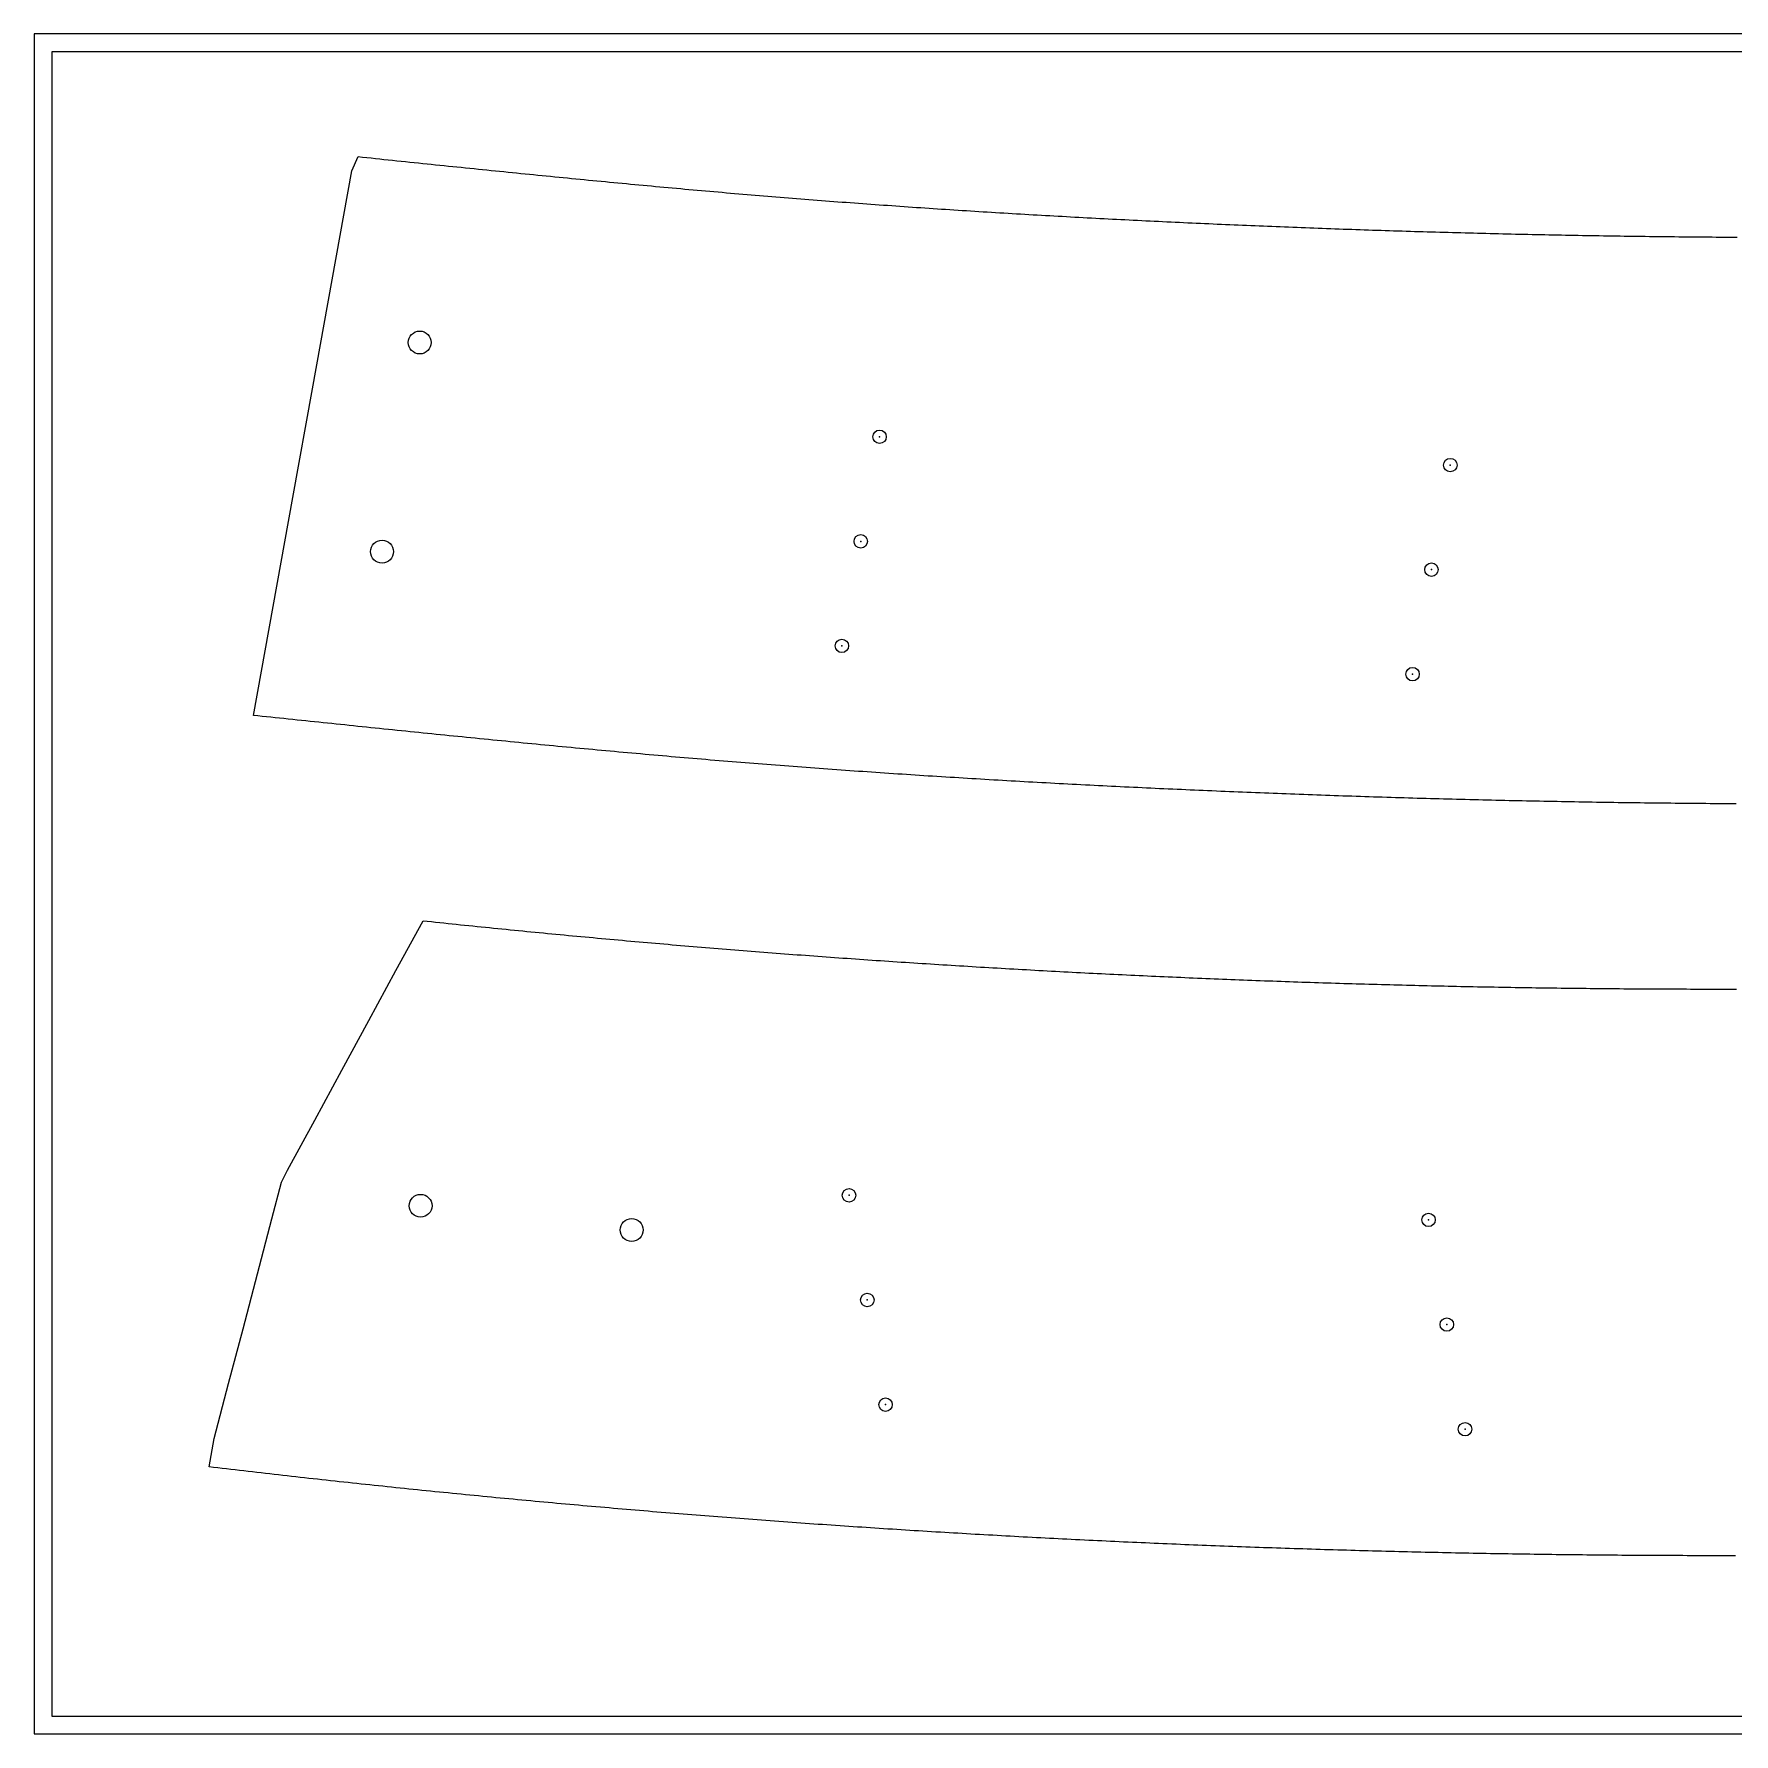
# Model space of a CAD drawing. Extents: x 15 to 497, y 19 to 601.
# Drawn here: x 351.97 to 399.97, y 18.99 to 66.99 of the extents above; entities that cross this region are included whole.
import ezdxf

# ---------------------------------------------------------------- set-up
doc = ezdxf.new("R2010")
doc.units = 0
doc.header["$PDMODE"] = 32
doc.header["$PDSIZE"] = 0.38
doc.layers.get('0').update_dxf_attribs({"linetype": 'CONTINUOUS'})
for name, color, linetype in [('CUT_SHEET', 1, 'CONTINUOUS'), ('DRILLING', 3, 'CONTINUOUS'), ('ENGRAVE', 4, 'CONTINUOUS')]:
    doc.layers.add(name, color=color, linetype=linetype)

# ---------------------------------------------------------------- blocks, each defined once
blk = doc.blocks.new('*U815')
at = {"layer": 'ENGRAVE'}
blk.add_point((0, 0), dxfattribs=at)
blk = doc.blocks.new('*U816')
at = {"layer": 'ENGRAVE', "color": 0, "linetype": 'BYBLOCK'}
for p in [(0, 0), (3, 0), (6, 0)]:
    blk.add_blockref('*U815', p, dxfattribs=at)
blk = doc.blocks.new('*U817')
at = {"layer": 'ENGRAVE'}
blk.add_point((0, 0), dxfattribs=at)
blk = doc.blocks.new('*U818')
at = {"layer": 'ENGRAVE', "color": 0, "linetype": 'BYBLOCK'}
for p in [(0, 0), (3, 0), (6, 0)]:
    blk.add_blockref('*U817', p, dxfattribs=at)
blk = doc.blocks.new('*U857')
at = {"layer": 'ENGRAVE'}
blk.add_point((0, 0), dxfattribs=at)
blk = doc.blocks.new('*U858')
at = {"layer": 'ENGRAVE', "color": 0, "linetype": 'BYBLOCK'}
for p in [(0, 0), (3, 0), (6, 0)]:
    blk.add_blockref('*U857', p, dxfattribs=at)
blk = doc.blocks.new('*U859')
at = {"layer": 'ENGRAVE'}
blk.add_point((0, 0), dxfattribs=at)
blk = doc.blocks.new('*U860')
at = {"layer": 'ENGRAVE', "color": 0, "linetype": 'BYBLOCK'}
for p in [(0, 0), (3, 0), (6, 0)]:
    blk.add_blockref('*U859', p, dxfattribs=at)

msp = doc.modelspace()

# ---------------------------------------------------------------- linework, layer by layer
for points in [[(358.171, 47.7469, 0), (358.726, 50.8223, 0), (359.28, 53.8976, 0), (359.834, 56.9729, 0), (360.388, 60.0482, 0), (360.943, 63.1235, 0), (361.123, 63.5255, 0), (361.245, 63.5128, 0), (361.367, 63.5, 0), (361.489, 63.4873, 0), (361.611, 63.4746, 0), (361.733, 63.4619, 0), (361.854, 63.4492, 0), (361.976, 63.4365, 0), (362.098, 63.4239, 0), (362.219, 63.4112, 0), (362.341, 63.3986, 0), (362.462, 63.386, 0), (362.584, 63.3734, 0), (362.705, 63.3608, 0), (362.826, 63.3483, 0), (362.948, 63.3357, 0), (363.069, 63.3232, 0), (363.19, 63.3107, 0), (363.311, 63.2982, 0), (363.432, 63.2857, 0), (363.553, 63.2733, 0), (363.674, 63.2608, 0), (363.795, 63.2484, 0), (363.915, 63.2361, 0), (364.036, 63.2237, 0), (364.157, 63.2113, 0), (364.277, 63.199, 0), (364.398, 63.1867, 0), (364.518, 63.1745, 0), (364.639, 63.1622, 0), (364.759, 63.15, 0), (364.879, 63.1378, 0), (364.999, 63.1256, 0), (365.12, 63.1135, 0), (365.24, 63.1013, 0), (365.36, 63.0892, 0), (365.48, 63.0772, 0), (365.6, 63.0651, 0), (365.72, 63.0531, 0), (365.839, 63.0411, 0), (365.959, 63.0292, 0), (366.079, 63.0172, 0), (366.198, 63.0053, 0), (366.318, 62.9935, 0), (366.437, 62.9816, 0), (366.557, 62.9698, 0), (366.676, 62.9581, 0), (366.796, 62.9463, 0), (366.915, 62.9346, 0), (367.034, 62.9229, 0), (367.153, 62.9113, 0), (367.272, 62.8997, 0), (367.391, 62.8881, 0), (367.51, 62.8766, 0), (367.629, 62.865, 0), (367.748, 62.8536, 0), (367.867, 62.8421, 0), (367.986, 62.8307, 0), (368.104, 62.8194, 0), (368.223, 62.808, 0), (368.342, 62.7968, 0), (368.46, 62.7855, 0), (368.579, 62.7743, 0), (368.697, 62.7631, 0), (368.815, 62.752, 0), (368.934, 62.7409, 0), (369.052, 62.7299, 0), (369.17, 62.7188, 0), (369.288, 62.7079, 0), (369.406, 62.6969, 0), (369.524, 62.686, 0), (369.642, 62.6752, 0), (369.76, 62.6644, 0), (369.878, 62.6536, 0), (369.995, 62.6429, 0), (370.113, 62.6322, 0), (370.231, 62.6216, 0), (370.348, 62.611, 0), (370.466, 62.6005, 0), (370.583, 62.59, 0), (370.701, 62.5795, 0), (370.818, 62.5691, 0), (370.935, 62.5588, 0), (371.053, 62.5485, 0), (371.17, 62.5382, 0), (371.287, 62.528, 0), (371.404, 62.5178, 0), (371.521, 62.5077, 0), (371.638, 62.4977, 0), (371.755, 62.4876, 0), (371.872, 62.4777, 0), (371.988, 62.4677, 0), (372.105, 62.4579, 0), (372.222, 62.4481, 0), (372.338, 62.4383, 0), (372.455, 62.4286, 0), (372.572, 62.4189, 0), (372.688, 62.4093, 0), (372.805, 62.3997, 0), (372.921, 62.3902, 0), (373.038, 62.3807, 0), (373.155, 62.3713, 0), (373.271, 62.3619, 0), (373.388, 62.3526, 0), (373.504, 62.3433, 0), (373.621, 62.3341, 0), (373.737, 62.3249, 0), (373.854, 62.3158, 0), (373.971, 62.3067, 0), (374.087, 62.2976, 0), (374.204, 62.2886, 0), (374.32, 62.2797, 0), (374.437, 62.2707, 0), (374.554, 62.2619, 0), (374.67, 62.2531, 0), (374.787, 62.2443, 0), (374.904, 62.2355, 0), (375.02, 62.2269, 0), (375.137, 62.2182, 0), (375.254, 62.2096, 0), (375.371, 62.2011, 0), (375.488, 62.1925, 0), (375.605, 62.1841, 0), (375.721, 62.1757, 0), (375.838, 62.1673, 0), (375.955, 62.1589, 0), (376.072, 62.1506, 0), (376.189, 62.1424, 0), (376.306, 62.1342, 0), (376.423, 62.126, 0), (376.541, 62.1179, 0), (376.658, 62.1098, 0), (376.775, 62.1018, 0), (376.892, 62.0938, 0), (377.009, 62.0858, 0), (377.126, 62.0779, 0), (377.244, 62.07, 0), (377.361, 62.0622, 0), (377.478, 62.0544, 0), (377.595, 62.0467, 0), (377.713, 62.039, 0), (377.83, 62.0313, 0), (377.947, 62.0237, 0), (378.065, 62.0161, 0), (378.182, 62.0086, 0), (378.299, 62.0011, 0), (378.417, 61.9936, 0), (378.534, 61.9862, 0), (378.652, 61.9789, 0), (378.769, 61.9715, 0), (378.887, 61.9642, 0), (379.004, 61.957, 0), (379.122, 61.9498, 0), (379.239, 61.9426, 0), (379.357, 61.9355, 0), (379.475, 61.9284, 0), (379.592, 61.9214, 0), (379.71, 61.9143, 0), (379.828, 61.9074, 0), (379.945, 61.9004, 0), (380.063, 61.8936, 0), (380.181, 61.8867, 0), (380.298, 61.8799, 0), (380.416, 61.8731, 0), (380.534, 61.8664, 0), (380.652, 61.8597, 0), (380.77, 61.8531, 0), (380.887, 61.8464, 0), (381.005, 61.8399, 0), (381.123, 61.8333, 0), (381.241, 61.8268, 0), (381.359, 61.8204, 0), (381.477, 61.8139, 0), (381.595, 61.8076, 0), (381.713, 61.8012, 0), (381.831, 61.7949, 0), (381.949, 61.7886, 0), (382.067, 61.7824, 0), (382.185, 61.7762, 0), (382.303, 61.77, 0), (382.421, 61.7639, 0), (382.539, 61.7578, 0), (382.658, 61.7518, 0), (382.776, 61.7458, 0), (382.894, 61.7398, 0), (383.012, 61.7338, 0), (383.13, 61.7279, 0), (383.249, 61.7221, 0), (383.367, 61.7163, 0), (383.485, 61.7105, 0), (383.604, 61.7047, 0), (383.722, 61.699, 0), (383.84, 61.6933, 0), (383.959, 61.6876, 0), (384.077, 61.682, 0), (384.195, 61.6764, 0), (384.314, 61.6709, 0), (384.432, 61.6654, 0), (384.551, 61.6599, 0), (384.669, 61.6545, 0), (384.788, 61.6491, 0), (384.906, 61.6437, 0), (385.025, 61.6384, 0), (385.143, 61.6331, 0), (385.262, 61.6278, 0), (385.38, 61.6226, 0), (385.499, 61.6174, 0), (385.618, 61.6122, 0), (385.736, 61.6071, 0), (385.855, 61.602, 0), (385.974, 61.5969, 0), (386.092, 61.5919, 0), (386.211, 61.5869, 0), (386.33, 61.5819, 0), (386.448, 61.577, 0), (386.567, 61.5721, 0), (386.686, 61.5673, 0), (386.804, 61.5624, 0), (386.923, 61.5577, 0), (387.042, 61.5529, 0), (387.16, 61.5482, 0), (387.279, 61.5435, 0), (387.397, 61.5389, 0), (387.516, 61.5342, 0), (387.635, 61.5297, 0), (387.753, 61.5251, 0), (387.872, 61.5206, 0), (387.991, 61.5161, 0), (388.109, 61.5117, 0), (388.228, 61.5073, 0), (388.346, 61.5029, 0), (388.465, 61.4986, 0), (388.584, 61.4943, 0), (388.702, 61.49, 0), (388.821, 61.4858, 0), (388.939, 61.4816, 0), (389.058, 61.4774, 0), (389.177, 61.4733, 0), (389.295, 61.4692, 0), (389.414, 61.4652, 0), (389.532, 61.4612, 0), (389.651, 61.4572, 0), (389.769, 61.4532, 0), (389.888, 61.4493, 0), (390.007, 61.4455, 0), (390.125, 61.4416, 0), (390.244, 61.4378, 0), (390.362, 61.4341, 0), (390.481, 61.4303, 0), (390.599, 61.4266, 0), (390.718, 61.423, 0), (390.836, 61.4193, 0), (390.955, 61.4158, 0), (391.073, 61.4122, 0), (391.192, 61.4087, 0), (391.311, 61.4052, 0), (391.429, 61.4018, 0), (391.548, 61.3984, 0), (391.666, 61.395, 0), (391.785, 61.3917, 0), (391.903, 61.3884, 0), (392.022, 61.3851, 0), (392.14, 61.3819, 0), (392.258, 61.3787, 0), (392.377, 61.3756, 0), (392.495, 61.3725, 0), (392.614, 61.3694, 0), (392.732, 61.3663, 0), (392.851, 61.3633, 0), (392.969, 61.3604, 0), (393.088, 61.3574, 0), (393.206, 61.3546, 0), (393.324, 61.3517, 0), (393.443, 61.3489, 0), (393.561, 61.3461, 0), (393.68, 61.3434, 0), (393.798, 61.3407, 0), (393.916, 61.338, 0), (394.035, 61.3354, 0), (394.153, 61.3328, 0), (394.272, 61.3302, 0), (394.39, 61.3277, 0), (394.508, 61.3252, 0), (394.627, 61.3228, 0), (394.745, 61.3204, 0), (394.863, 61.318, 0), (394.982, 61.3157, 0), (395.1, 61.3134, 0), (395.218, 61.3111, 0), (395.337, 61.3089, 0), (395.455, 61.3067, 0), (395.573, 61.3046, 0), (395.691, 61.3025, 0), (395.81, 61.3004, 0), (395.928, 61.2984, 0), (396.046, 61.2964, 0), (396.164, 61.2944, 0), (396.283, 61.2925, 0), (396.401, 61.2907, 0), (396.519, 61.2888, 0), (396.637, 61.287, 0), (396.756, 61.2853, 0), (396.874, 61.2835, 0), (396.992, 61.2819, 0), (397.11, 61.2802, 0), (397.228, 61.2786, 0), (397.347, 61.2771, 0), (397.465, 61.2755, 0), (397.583, 61.274, 0), (397.701, 61.2726, 0), (397.819, 61.2712, 0), (397.937, 61.2698, 0), (398.055, 61.2685, 0), (398.174, 61.2672, 0), (398.292, 61.2659, 0), (398.41, 61.2647, 0), (398.528, 61.2635, 0), (398.646, 61.2624, 0), (398.764, 61.2613, 0), (398.882, 61.2602, 0), (399, 61.2592, 0), (399.119, 61.2582, 0), (399.237, 61.2573, 0), (399.355, 61.2564, 0), (399.473, 61.2555, 0), (399.591, 61.2547, 0), (399.709, 61.2539, 0), (399.827, 61.2532, 0), (399.945, 61.2525, 0), (400.063, 61.2518, 0)], [(400.037, 45.2516, 0), (399.913, 45.2523, 0), (399.79, 45.253, 0), (399.667, 45.2537, 0), (399.543, 45.2545, 0), (399.42, 45.2554, 0), (399.296, 45.2563, 0), (399.173, 45.2572, 0), (399.05, 45.2582, 0), (398.926, 45.2592, 0), (398.803, 45.2602, 0), (398.679, 45.2613, 0), (398.556, 45.2625, 0), (398.433, 45.2636, 0), (398.309, 45.2648, 0), (398.186, 45.2661, 0), (398.062, 45.2674, 0), (397.939, 45.2687, 0), (397.816, 45.2701, 0), (397.692, 45.2715, 0), (397.569, 45.273, 0), (397.445, 45.2745, 0), (397.322, 45.276, 0), (397.199, 45.2776, 0), (397.075, 45.2792, 0), (396.952, 45.2809, 0), (396.828, 45.2826, 0), (396.705, 45.2843, 0), (396.582, 45.2861, 0), (396.458, 45.2879, 0), (396.335, 45.2898, 0), (396.211, 45.2917, 0), (396.088, 45.2936, 0), (395.965, 45.2956, 0), (395.841, 45.2976, 0), (395.718, 45.2996, 0), (395.594, 45.3017, 0), (395.471, 45.3039, 0), (395.348, 45.306, 0), (395.224, 45.3083, 0), (395.101, 45.3105, 0), (394.977, 45.3128, 0), (394.854, 45.3151, 0), (394.731, 45.3175, 0), (394.607, 45.3199, 0), (394.484, 45.3224, 0), (394.36, 45.3249, 0), (394.237, 45.3274, 0), (394.114, 45.33, 0), (393.99, 45.3326, 0), (393.867, 45.3352, 0), (393.744, 45.3379, 0), (393.62, 45.3406, 0), (393.497, 45.3434, 0), (393.373, 45.3462, 0), (393.25, 45.349, 0), (393.127, 45.3519, 0), (393.003, 45.3548, 0), (392.88, 45.3578, 0), (392.756, 45.3608, 0), (392.633, 45.3638, 0), (392.51, 45.3669, 0), (392.386, 45.37, 0), (392.263, 45.3731, 0), (392.14, 45.3763, 0), (392.016, 45.3795, 0), (391.893, 45.3828, 0), (391.769, 45.3861, 0), (391.646, 45.3894, 0), (391.523, 45.3928, 0), (391.399, 45.3962, 0), (391.276, 45.3996, 0), (391.153, 45.4031, 0), (391.029, 45.4067, 0), (390.906, 45.4102, 0), (390.783, 45.4138, 0), (390.659, 45.4175, 0), (390.536, 45.4211, 0), (390.412, 45.4248, 0), (390.289, 45.4286, 0), (390.166, 45.4324, 0), (390.042, 45.4362, 0), (389.919, 45.4401, 0), (389.796, 45.444, 0), (389.672, 45.4479, 0), (389.549, 45.4519, 0), (389.426, 45.4559, 0), (389.302, 45.4599, 0), (389.179, 45.464, 0), (389.056, 45.4682, 0), (388.932, 45.4723, 0), (388.809, 45.4765, 0), (388.686, 45.4807, 0), (388.562, 45.485, 0), (388.439, 45.4893, 0), (388.316, 45.4937, 0), (388.192, 45.498, 0), (388.069, 45.5025, 0), (387.945, 45.5069, 0), (387.822, 45.5114, 0), (387.699, 45.5159, 0), (387.575, 45.5205, 0), (387.452, 45.5251, 0), (387.329, 45.5297, 0), (387.205, 45.5344, 0), (387.082, 45.5391, 0), (386.959, 45.5438, 0), (386.835, 45.5486, 0), (386.712, 45.5534, 0), (386.589, 45.5583, 0), (386.466, 45.5632, 0), (386.342, 45.5681, 0), (386.219, 45.573, 0), (386.096, 45.578, 0), (385.972, 45.5831, 0), (385.849, 45.5881, 0), (385.726, 45.5932, 0), (385.602, 45.5984, 0), (385.479, 45.6035, 0), (385.356, 45.6087, 0), (385.232, 45.614, 0), (385.109, 45.6193, 0), (384.986, 45.6246, 0), (384.862, 45.6299, 0), (384.739, 45.6353, 0), (384.616, 45.6407, 0), (384.493, 45.6462, 0), (384.369, 45.6517, 0), (384.246, 45.6572, 0), (384.123, 45.6628, 0), (383.999, 45.6684, 0), (383.876, 45.674, 0), (383.753, 45.6797, 0), (383.629, 45.6854, 0), (383.506, 45.6912, 0), (383.383, 45.697, 0), (383.26, 45.7028, 0), (383.136, 45.7087, 0), (383.013, 45.7146, 0), (382.89, 45.7205, 0), (382.766, 45.7265, 0), (382.643, 45.7325, 0), (382.52, 45.7386, 0), (382.397, 45.7447, 0), (382.273, 45.7508, 0), (382.15, 45.757, 0), (382.027, 45.7632, 0), (381.904, 45.7694, 0), (381.78, 45.7757, 0), (381.657, 45.7821, 0), (381.534, 45.7884, 0), (381.411, 45.7948, 0), (381.287, 45.8013, 0), (381.164, 45.8078, 0), (381.041, 45.8143, 0), (380.918, 45.8209, 0), (380.794, 45.8275, 0), (380.671, 45.8341, 0), (380.548, 45.8408, 0), (380.425, 45.8476, 0), (380.301, 45.8543, 0), (380.178, 45.8611, 0), (380.055, 45.868, 0), (379.932, 45.8749, 0), (379.808, 45.8818, 0), (379.685, 45.8888, 0), (379.562, 45.8958, 0), (379.439, 45.9029, 0), (379.316, 45.91, 0), (379.192, 45.9171, 0), (379.069, 45.9243, 0), (378.946, 45.9316, 0), (378.823, 45.9388, 0), (378.7, 45.9462, 0), (378.576, 45.9535, 0), (378.453, 45.9609, 0), (378.33, 45.9684, 0), (378.207, 45.9759, 0), (378.084, 45.9834, 0), (377.96, 45.991, 0), (377.837, 45.9986, 0), (377.714, 46.0062, 0), (377.591, 46.014, 0), (377.468, 46.0217, 0), (377.345, 46.0295, 0), (377.221, 46.0373, 0), (377.098, 46.0452, 0), (376.975, 46.0531, 0), (376.852, 46.0611, 0), (376.729, 46.0691, 0), (376.606, 46.0772, 0), (376.482, 46.0853, 0), (376.359, 46.0935, 0), (376.236, 46.1017, 0), (376.113, 46.1099, 0), (375.99, 46.1182, 0), (375.867, 46.1265, 0), (375.744, 46.1349, 0), (375.621, 46.1433, 0), (375.497, 46.1518, 0), (375.374, 46.1603, 0), (375.251, 46.1689, 0), (375.128, 46.1775, 0), (375.005, 46.1862, 0), (374.882, 46.1949, 0), (374.759, 46.2036, 0), (374.636, 46.2124, 0), (374.513, 46.2213, 0), (374.39, 46.2302, 0), (374.266, 46.2391, 0), (374.143, 46.2481, 0), (374.02, 46.2571, 0), (373.897, 46.2662, 0), (373.774, 46.2754, 0), (373.651, 46.2845, 0), (373.528, 46.2938, 0), (373.405, 46.303, 0), (373.282, 46.3124, 0), (373.159, 46.3218, 0), (373.036, 46.3312, 0), (372.913, 46.3406, 0), (372.79, 46.3502, 0), (372.667, 46.3597, 0), (372.544, 46.3694, 0), (372.421, 46.379, 0), (372.298, 46.3888, 0), (372.175, 46.3985, 0), (372.052, 46.4084, 0), (371.929, 46.4182, 0), (371.806, 46.4281, 0), (371.683, 46.4381, 0), (371.56, 46.4481, 0), (371.437, 46.4582, 0), (371.314, 46.4683, 0), (371.191, 46.4785, 0), (371.068, 46.4887, 0), (370.945, 46.499, 0), (370.822, 46.5093, 0), (370.699, 46.5197, 0), (370.576, 46.5301, 0), (370.453, 46.5406, 0), (370.33, 46.5511, 0), (370.207, 46.5617, 0), (370.084, 46.5723, 0), (369.961, 46.5829, 0), (369.838, 46.5936, 0), (369.715, 46.6044, 0), (369.592, 46.6151, 0), (369.469, 46.626, 0), (369.346, 46.6369, 0), (369.224, 46.6478, 0), (369.101, 46.6587, 0), (368.978, 46.6697, 0), (368.855, 46.6808, 0), (368.732, 46.6919, 0), (368.609, 46.703, 0), (368.486, 46.7142, 0), (368.363, 46.7254, 0), (368.24, 46.7366, 0), (368.117, 46.7479, 0), (367.995, 46.7592, 0), (367.872, 46.7706, 0), (367.749, 46.782, 0), (367.626, 46.7934, 0), (367.503, 46.8049, 0), (367.38, 46.8164, 0), (367.257, 46.8279, 0), (367.135, 46.8395, 0), (367.012, 46.8511, 0), (366.889, 46.8627, 0), (366.766, 46.8744, 0), (366.643, 46.8861, 0), (366.52, 46.8979, 0), (366.397, 46.9096, 0), (366.275, 46.9215, 0), (366.152, 46.9333, 0), (366.029, 46.9452, 0), (365.906, 46.9571, 0), (365.783, 46.969, 0), (365.66, 46.9809, 0), (365.538, 46.9929, 0), (365.415, 47.0049, 0), (365.292, 47.017, 0), (365.169, 47.0291, 0), (365.046, 47.0412, 0), (364.924, 47.0533, 0), (364.801, 47.0654, 0), (364.678, 47.0776, 0), (364.555, 47.0898, 0), (364.432, 47.102, 0), (364.31, 47.1143, 0), (364.187, 47.1265, 0), (364.064, 47.1388, 0), (363.941, 47.1512, 0), (363.818, 47.1635, 0), (363.696, 47.1759, 0), (363.573, 47.1882, 0), (363.45, 47.2006, 0), (363.327, 47.2131, 0), (363.204, 47.2255, 0), (363.082, 47.238, 0), (362.959, 47.2505, 0), (362.836, 47.263, 0), (362.713, 47.2755, 0), (362.591, 47.288, 0), (362.468, 47.3006, 0), (362.345, 47.3131, 0), (362.222, 47.3257, 0), (362.099, 47.3383, 0), (361.977, 47.3509, 0), (361.854, 47.3636, 0), (361.731, 47.3762, 0), (361.608, 47.3889, 0), (361.486, 47.4015, 0), (361.363, 47.4142, 0), (361.24, 47.4269, 0), (361.117, 47.4396, 0), (360.995, 47.4524, 0), (360.872, 47.4651, 0), (360.749, 47.4778, 0), (360.626, 47.4906, 0), (360.504, 47.5033, 0), (360.381, 47.5161, 0), (360.258, 47.5289, 0), (360.135, 47.5417, 0), (360.012, 47.5545, 0), (359.89, 47.5673, 0), (359.767, 47.5801, 0), (359.644, 47.5929, 0), (359.521, 47.6057, 0), (359.399, 47.6185, 0), (359.276, 47.6314, 0), (359.153, 47.6442, 0), (359.03, 47.657, 0), (358.908, 47.6699, 0), (358.785, 47.6827, 0), (358.662, 47.6956, 0), (358.539, 47.7084, 0), (358.417, 47.7212, 0), (358.294, 47.7341, 0), (358.171, 47.7469, 0)], [(400.011, 24.0223, 0), (399.888, 24.0222, 0), (399.764, 24.0221, 0), (399.641, 24.022, 0), (399.517, 24.022, 0), (399.394, 24.0221, 0), (399.271, 24.0222, 0), (399.147, 24.0223, 0), (399.024, 24.0224, 0), (398.9, 24.0226, 0), (398.777, 24.0229, 0), (398.653, 24.0232, 0), (398.53, 24.0235, 0), (398.407, 24.0239, 0), (398.283, 24.0243, 0), (398.16, 24.0247, 0), (398.036, 24.0252, 0), (397.913, 24.0258, 0), (397.79, 24.0264, 0), (397.666, 24.027, 0), (397.543, 24.0276, 0), (397.419, 24.0283, 0), (397.296, 24.0291, 0), (397.173, 24.0299, 0), (397.049, 24.0307, 0), (396.926, 24.0316, 0), (396.802, 24.0325, 0), (396.679, 24.0335, 0), (396.556, 24.0345, 0), (396.432, 24.0355, 0), (396.309, 24.0366, 0), (396.185, 24.0377, 0), (396.062, 24.0389, 0), (395.939, 24.0401, 0), (395.815, 24.0413, 0), (395.692, 24.0426, 0), (395.568, 24.0439, 0), (395.445, 24.0453, 0), (395.322, 24.0467, 0), (395.198, 24.0482, 0), (395.075, 24.0497, 0), (394.951, 24.0512, 0), (394.828, 24.0528, 0), (394.704, 24.0544, 0), (394.581, 24.0561, 0), (394.458, 24.0578, 0), (394.334, 24.0595, 0), (394.211, 24.0613, 0), (394.087, 24.0631, 0), (393.964, 24.065, 0), (393.841, 24.0669, 0), (393.717, 24.0689, 0), (393.594, 24.0709, 0), (393.471, 24.0729, 0), (393.347, 24.075, 0), (393.224, 24.0771, 0), (393.1, 24.0793, 0), (392.977, 24.0815, 0), (392.854, 24.0837, 0), (392.73, 24.086, 0), (392.607, 24.0884, 0), (392.483, 24.0907, 0), (392.36, 24.0931, 0), (392.237, 24.0956, 0), (392.113, 24.0981, 0), (391.99, 24.1006, 0), (391.866, 24.1032, 0), (391.743, 24.1058, 0), (391.62, 24.1085, 0), (391.496, 24.1112, 0), (391.373, 24.1139, 0), (391.25, 24.1167, 0), (391.126, 24.1195, 0), (391.003, 24.1224, 0), (390.879, 24.1253, 0), (390.756, 24.1283, 0), (390.633, 24.1313, 0), (390.509, 24.1343, 0), (390.386, 24.1374, 0), (390.263, 24.1405, 0), (390.139, 24.1437, 0), (390.016, 24.1469, 0), (389.892, 24.1501, 0), (389.769, 24.1534, 0), (389.646, 24.1567, 0), (389.522, 24.1601, 0), (389.399, 24.1635, 0), (389.276, 24.1669, 0), (389.152, 24.1704, 0), (389.029, 24.174, 0), (388.905, 24.1775, 0), (388.782, 24.1812, 0), (388.659, 24.1848, 0), (388.535, 24.1885, 0), (388.412, 24.1922, 0), (388.289, 24.196, 0), (388.165, 24.1998, 0), (388.042, 24.2037, 0), (387.919, 24.2076, 0), (387.795, 24.2116, 0), (387.672, 24.2156, 0), (387.549, 24.2196, 0), (387.425, 24.2237, 0), (387.302, 24.2278, 0), (387.179, 24.2319, 0), (387.055, 24.2361, 0), (386.932, 24.2403, 0), (386.808, 24.2446, 0), (386.685, 24.2489, 0), (386.562, 24.2533, 0), (386.438, 24.2577, 0), (386.315, 24.2621, 0), (386.192, 24.2666, 0), (386.068, 24.2712, 0), (385.945, 24.2757, 0), (385.822, 24.2803, 0), (385.698, 24.285, 0), (385.575, 24.2897, 0), (385.452, 24.2944, 0), (385.329, 24.2992, 0), (385.205, 24.304, 0), (385.082, 24.3088, 0), (384.959, 24.3137, 0), (384.835, 24.3187, 0), (384.712, 24.3237, 0), (384.589, 24.3287, 0), (384.465, 24.3337, 0), (384.342, 24.3388, 0), (384.219, 24.344, 0), (384.095, 24.3492, 0), (383.972, 24.3544, 0), (383.849, 24.3597, 0), (383.725, 24.365, 0), (383.602, 24.3703, 0), (383.479, 24.3757, 0), (383.356, 24.3812, 0), (383.232, 24.3866, 0), (383.109, 24.3922, 0), (382.986, 24.3977, 0), (382.862, 24.4033, 0), (382.739, 24.409, 0), (382.616, 24.4146, 0), (382.493, 24.4204, 0), (382.369, 24.4261, 0), (382.246, 24.4319, 0), (382.123, 24.4378, 0), (381.999, 24.4437, 0), (381.876, 24.4496, 0), (381.753, 24.4556, 0), (381.63, 24.4616, 0), (381.506, 24.4677, 0), (381.383, 24.4738, 0), (381.26, 24.4799, 0), (381.137, 24.4861, 0), (381.013, 24.4923, 0), (380.89, 24.4986, 0), (380.767, 24.5049, 0), (380.644, 24.5112, 0), (380.52, 24.5176, 0), (380.397, 24.5241, 0), (380.274, 24.5305, 0), (380.151, 24.537, 0), (380.027, 24.5436, 0), (379.904, 24.5502, 0), (379.781, 24.5568, 0), (379.658, 24.5635, 0), (379.534, 24.5703, 0), (379.411, 24.577, 0), (379.288, 24.5838, 0), (379.165, 24.5907, 0), (379.041, 24.5976, 0), (378.918, 24.6045, 0), (378.795, 24.6115, 0), (378.672, 24.6185, 0), (378.549, 24.6256, 0), (378.425, 24.6327, 0), (378.302, 24.6398, 0), (378.179, 24.647, 0), (378.056, 24.6542, 0), (377.933, 24.6615, 0), (377.809, 24.6688, 0), (377.686, 24.6762, 0), (377.563, 24.6836, 0), (377.44, 24.691, 0), (377.317, 24.6985, 0), (377.193, 24.706, 0), (377.07, 24.7136, 0), (376.947, 24.7212, 0), (376.824, 24.7288, 0), (376.701, 24.7365, 0), (376.578, 24.7443, 0), (376.454, 24.752, 0), (376.331, 24.7598, 0), (376.208, 24.7677, 0), (376.085, 24.7756, 0), (375.962, 24.7835, 0), (375.839, 24.7915, 0), (375.715, 24.7996, 0), (375.592, 24.8076, 0), (375.469, 24.8157, 0), (375.346, 24.8239, 0), (375.223, 24.8321, 0), (375.1, 24.8403, 0), (374.977, 24.8486, 0), (374.853, 24.8569, 0), (374.73, 24.8653, 0), (374.607, 24.8737, 0), (374.484, 24.8822, 0), (374.361, 24.8907, 0), (374.238, 24.8992, 0), (374.115, 24.9078, 0), (373.992, 24.9164, 0), (373.868, 24.9251, 0), (373.745, 24.9338, 0), (373.622, 24.9425, 0), (373.499, 24.9513, 0), (373.376, 24.9601, 0), (373.253, 24.969, 0), (373.13, 24.9779, 0), (373.007, 24.9869, 0), (372.884, 24.9959, 0), (372.761, 25.0049, 0), (372.637, 25.014, 0), (372.514, 25.0231, 0), (372.391, 25.0323, 0), (372.268, 25.0415, 0), (372.145, 25.0508, 0), (372.022, 25.0601, 0), (371.899, 25.0694, 0), (371.776, 25.0788, 0), (371.653, 25.0882, 0), (371.53, 25.0977, 0), (371.407, 25.1072, 0), (371.284, 25.1168, 0), (371.161, 25.1264, 0), (371.038, 25.136, 0), (370.915, 25.1457, 0), (370.792, 25.1554, 0), (370.669, 25.1652, 0), (370.546, 25.175, 0), (370.423, 25.1849, 0), (370.3, 25.1948, 0), (370.177, 25.2047, 0), (370.054, 25.2147, 0), (369.931, 25.2247, 0), (369.808, 25.2348, 0), (369.685, 25.2449, 0), (369.562, 25.255, 0), (369.439, 25.2652, 0), (369.316, 25.2755, 0), (369.193, 25.2858, 0), (369.07, 25.2961, 0), (368.947, 25.3064, 0), (368.824, 25.3169, 0), (368.701, 25.3273, 0), (368.578, 25.3378, 0), (368.455, 25.3483, 0), (368.332, 25.3589, 0), (368.209, 25.3696, 0), (368.086, 25.3802, 0), (367.963, 25.3909, 0), (367.84, 25.4017, 0), (367.717, 25.4125, 0), (367.594, 25.4233, 0), (367.471, 25.4342, 0), (367.348, 25.4451, 0), (367.225, 25.4561, 0), (367.102, 25.4671, 0), (366.979, 25.4782, 0), (366.857, 25.4893, 0), (366.734, 25.5004, 0), (366.611, 25.5116, 0), (366.488, 25.5228, 0), (366.365, 25.5341, 0), (366.242, 25.5454, 0), (366.119, 25.5568, 0), (365.996, 25.5682, 0), (365.873, 25.5796, 0), (365.75, 25.5911, 0), (365.628, 25.6026, 0), (365.505, 25.6142, 0), (365.382, 25.6258, 0), (365.259, 25.6375, 0), (365.136, 25.6492, 0), (365.013, 25.6609, 0), (364.89, 25.6727, 0), (364.768, 25.6845, 0), (364.645, 25.6964, 0), (364.522, 25.7083, 0), (364.399, 25.7203, 0), (364.276, 25.7323, 0), (364.153, 25.7443, 0), (364.031, 25.7564, 0), (363.908, 25.7685, 0), (363.785, 25.7807, 0), (363.662, 25.7929, 0), (363.539, 25.8052, 0), (363.417, 25.8175, 0), (363.294, 25.8298, 0), (363.171, 25.8422, 0), (363.048, 25.8547, 0), (362.925, 25.8672, 0), (362.803, 25.8797, 0), (362.68, 25.8922, 0), (362.557, 25.9048, 0), (362.434, 25.9175, 0), (362.312, 25.9302, 0), (362.189, 25.9429, 0), (362.066, 25.9557, 0), (361.943, 25.9685, 0), (361.821, 25.9814, 0), (361.698, 25.9943, 0), (361.575, 26.0073, 0), (361.452, 26.0203, 0), (361.33, 26.0333, 0), (361.207, 26.0464, 0), (361.084, 26.0595, 0), (360.961, 26.0727, 0), (360.839, 26.0859, 0), (360.716, 26.0992, 0), (360.593, 26.1125, 0), (360.471, 26.1258, 0), (360.348, 26.1392, 0), (360.225, 26.1526, 0), (360.103, 26.1661, 0), (359.98, 26.1796, 0), (359.857, 26.1932, 0), (359.735, 26.2068, 0), (359.612, 26.2205, 0), (359.489, 26.2342, 0), (359.367, 26.2479, 0), (359.244, 26.2617, 0), (359.121, 26.2755, 0), (358.999, 26.2894, 0), (358.876, 26.3033, 0), (358.753, 26.3172, 0), (358.631, 26.3312, 0), (358.508, 26.3453, 0), (358.386, 26.3594, 0), (358.263, 26.3735, 0), (358.14, 26.3877, 0), (358.018, 26.4019, 0), (357.895, 26.4162, 0), (357.773, 26.4305, 0), (357.65, 26.4448, 0), (357.527, 26.4592, 0), (357.405, 26.4736, 0), (357.282, 26.4881, 0), (357.16, 26.5026, 0), (357.037, 26.5172, 0), (356.915, 26.5318, 0), (357.062, 27.3305, 0), (357.468, 28.8807, 0), (357.874, 30.4308, 0), (358.28, 31.981, 0), (358.686, 33.5312, 0), (358.961, 34.5681, 0), (359.131, 34.9114, 0), (359.897, 36.3192, 0), (360.662, 37.727, 0), (361.428, 39.1348, 0), (362.193, 40.5425, 0), (362.959, 41.9503, 0)], [(362.959, 41.9503, 0), (363.076, 41.9378, 0), (363.193, 41.9254, 0), (363.31, 41.913, 0), (363.427, 41.9007, 0), (363.544, 41.8884, 0), (363.662, 41.8761, 0), (363.779, 41.8639, 0), (363.896, 41.8517, 0), (364.013, 41.8396, 0), (364.13, 41.8275, 0), (364.247, 41.8154, 0), (364.364, 41.8034, 0), (364.482, 41.7915, 0), (364.599, 41.7795, 0), (364.716, 41.7676, 0), (364.833, 41.7558, 0), (364.95, 41.744, 0), (365.067, 41.7322, 0), (365.185, 41.7205, 0), (365.302, 41.7088, 0), (365.419, 41.6972, 0), (365.536, 41.6856, 0), (365.653, 41.674, 0), (365.771, 41.6625, 0), (365.888, 41.651, 0), (366.005, 41.6396, 0), (366.122, 41.6282, 0), (366.24, 41.6168, 0), (366.357, 41.6055, 0), (366.474, 41.5942, 0), (366.591, 41.583, 0), (366.709, 41.5718, 0), (366.826, 41.5607, 0), (366.943, 41.5495, 0), (367.06, 41.5385, 0), (367.178, 41.5275, 0), (367.295, 41.5165, 0), (367.412, 41.5055, 0), (367.53, 41.4946, 0), (367.647, 41.4838, 0), (367.764, 41.4729, 0), (367.882, 41.4622, 0), (367.999, 41.4514, 0), (368.116, 41.4407, 0), (368.234, 41.4301, 0), (368.351, 41.4194, 0), (368.468, 41.4089, 0), (368.586, 41.3983, 0), (368.703, 41.3878, 0), (368.82, 41.3774, 0), (368.938, 41.367, 0), (369.055, 41.3566, 0), (369.172, 41.3463, 0), (369.29, 41.336, 0), (369.407, 41.3257, 0), (369.525, 41.3155, 0), (369.642, 41.3053, 0), (369.759, 41.2952, 0), (369.877, 41.2851, 0), (369.994, 41.2751, 0), (370.112, 41.2651, 0), (370.229, 41.2551, 0), (370.346, 41.2452, 0), (370.464, 41.2353, 0), (370.581, 41.2255, 0), (370.699, 41.2157, 0), (370.816, 41.2059, 0), (370.934, 41.1962, 0), (371.051, 41.1865, 0), (371.169, 41.1769, 0), (371.286, 41.1673, 0), (371.404, 41.1577, 0), (371.521, 41.1482, 0), (371.638, 41.1387, 0), (371.756, 41.1293, 0), (371.873, 41.1199, 0), (371.991, 41.1106, 0), (372.108, 41.1013, 0), (372.226, 41.092, 0), (372.343, 41.0827, 0), (372.461, 41.0736, 0), (372.578, 41.0644, 0), (372.696, 41.0553, 0), (372.814, 41.0462, 0), (372.931, 41.0372, 0), (373.049, 41.0282, 0), (373.166, 41.0193, 0), (373.284, 41.0104, 0), (373.401, 41.0015, 0), (373.519, 40.9927, 0), (373.636, 40.9839, 0), (373.754, 40.9752, 0), (373.871, 40.9664, 0), (373.989, 40.9578, 0), (374.107, 40.9492, 0), (374.224, 40.9406, 0), (374.342, 40.932, 0), (374.459, 40.9235, 0), (374.577, 40.9151, 0), (374.695, 40.9067, 0), (374.812, 40.8983, 0), (374.93, 40.8899, 0), (375.047, 40.8816, 0), (375.165, 40.8734, 0), (375.283, 40.8652, 0), (375.4, 40.857, 0), (375.518, 40.8489, 0), (375.636, 40.8408, 0), (375.753, 40.8327, 0), (375.871, 40.8247, 0), (375.988, 40.8167, 0), (376.106, 40.8088, 0), (376.224, 40.8009, 0), (376.341, 40.793, 0), (376.459, 40.7852, 0), (376.577, 40.7774, 0), (376.694, 40.7697, 0), (376.812, 40.762, 0), (376.93, 40.7544, 0), (377.048, 40.7468, 0), (377.165, 40.7392, 0), (377.283, 40.7316, 0), (377.401, 40.7242, 0), (377.518, 40.7167, 0), (377.636, 40.7093, 0), (377.754, 40.7019, 0), (377.871, 40.6946, 0), (377.989, 40.6873, 0), (378.107, 40.68, 0), (378.225, 40.6728, 0), (378.342, 40.6657, 0), (378.46, 40.6585, 0), (378.578, 40.6514, 0), (378.696, 40.6444, 0), (378.813, 40.6374, 0), (378.931, 40.6304, 0), (379.049, 40.6235, 0), (379.167, 40.6166, 0), (379.284, 40.6097, 0), (379.402, 40.6029, 0), (379.52, 40.5961, 0), (379.638, 40.5894, 0), (379.756, 40.5827, 0), (379.873, 40.5761, 0), (379.991, 40.5695, 0), (380.109, 40.5629, 0), (380.227, 40.5564, 0), (380.345, 40.5499, 0), (380.462, 40.5434, 0), (380.58, 40.537, 0), (380.698, 40.5306, 0), (380.816, 40.5243, 0), (380.934, 40.518, 0), (381.051, 40.5118, 0), (381.169, 40.5055, 0), (381.287, 40.4994, 0), (381.405, 40.4932, 0), (381.523, 40.4872, 0), (381.641, 40.4811, 0), (381.758, 40.4751, 0), (381.876, 40.4691, 0), (381.994, 40.4632, 0), (382.112, 40.4573, 0), (382.23, 40.4514, 0), (382.348, 40.4456, 0), (382.466, 40.4398, 0), (382.583, 40.4341, 0), (382.701, 40.4284, 0), (382.819, 40.4228, 0), (382.937, 40.4171, 0), (383.055, 40.4116, 0), (383.173, 40.406, 0), (383.291, 40.4005, 0), (383.409, 40.3951, 0), (383.527, 40.3897, 0), (383.645, 40.3843, 0), (383.762, 40.3789, 0), (383.88, 40.3736, 0), (383.998, 40.3684, 0), (384.116, 40.3632, 0), (384.234, 40.358, 0), (384.352, 40.3528, 0), (384.47, 40.3477, 0), (384.588, 40.3427, 0), (384.706, 40.3377, 0), (384.824, 40.3327, 0), (384.942, 40.3277, 0), (385.06, 40.3228, 0), (385.178, 40.318, 0), (385.296, 40.3131, 0), (385.413, 40.3084, 0), (385.531, 40.3036, 0), (385.649, 40.2989, 0), (385.767, 40.2942, 0), (385.885, 40.2896, 0), (386.003, 40.285, 0), (386.121, 40.2805, 0), (386.239, 40.276, 0), (386.357, 40.2715, 0), (386.475, 40.2671, 0), (386.593, 40.2627, 0), (386.711, 40.2583, 0), (386.829, 40.254, 0), (386.947, 40.2497, 0), (387.065, 40.2455, 0), (387.183, 40.2413, 0), (387.301, 40.2372, 0), (387.419, 40.2331, 0), (387.537, 40.229, 0), (387.655, 40.225, 0), (387.773, 40.221, 0), (387.891, 40.217, 0), (388.009, 40.2131, 0), (388.127, 40.2092, 0), (388.245, 40.2054, 0), (388.363, 40.2016, 0), (388.481, 40.1978, 0), (388.599, 40.1941, 0), (388.717, 40.1904, 0), (388.835, 40.1868, 0), (388.953, 40.1832, 0), (389.071, 40.1796, 0), (389.189, 40.1761, 0), (389.307, 40.1726, 0), (389.425, 40.1692, 0), (389.543, 40.1658, 0), (389.661, 40.1624, 0), (389.779, 40.1591, 0), (389.897, 40.1558, 0), (390.015, 40.1526, 0), (390.133, 40.1494, 0), (390.251, 40.1462, 0), (390.369, 40.1431, 0), (390.487, 40.14, 0), (390.605, 40.137, 0), (390.723, 40.134, 0), (390.841, 40.131, 0), (390.959, 40.1281, 0), (391.077, 40.1252, 0), (391.195, 40.1224, 0), (391.313, 40.1195, 0), (391.431, 40.1168, 0), (391.549, 40.1141, 0), (391.667, 40.1114, 0), (391.785, 40.1087, 0), (391.903, 40.1061, 0), (392.021, 40.1035, 0), (392.139, 40.101, 0), (392.257, 40.0985, 0), (392.375, 40.0961, 0), (392.493, 40.0937, 0), (392.611, 40.0913, 0), (392.729, 40.089, 0), (392.847, 40.0867, 0), (392.965, 40.0844, 0), (393.083, 40.0822, 0), (393.201, 40.0801, 0), (393.319, 40.0779, 0), (393.437, 40.0758, 0), (393.555, 40.0738, 0), (393.673, 40.0718, 0), (393.791, 40.0698, 0), (393.909, 40.0679, 0), (394.027, 40.066, 0), (394.145, 40.0641, 0), (394.263, 40.0623, 0), (394.381, 40.0605, 0), (394.499, 40.0588, 0), (394.617, 40.0571, 0), (394.735, 40.0555, 0), (394.853, 40.0539, 0), (394.971, 40.0523, 0), (395.089, 40.0508, 0), (395.207, 40.0493, 0), (395.325, 40.0478, 0), (395.443, 40.0464, 0), (395.561, 40.045, 0), (395.679, 40.0437, 0), (395.797, 40.0424, 0), (395.915, 40.0412, 0), (396.033, 40.04, 0), (396.151, 40.0388, 0), (396.269, 40.0377, 0), (396.387, 40.0366, 0), (396.505, 40.0355, 0), (396.623, 40.0345, 0), (396.741, 40.0336, 0), (396.859, 40.0326, 0), (396.977, 40.0317, 0), (397.095, 40.0309, 0), (397.213, 40.0301, 0), (397.331, 40.0293, 0), (397.449, 40.0286, 0), (397.567, 40.0279, 0), (397.685, 40.0272, 0), (397.803, 40.0266, 0), (397.921, 40.026, 0), (398.039, 40.0255, 0), (398.157, 40.025, 0), (398.275, 40.0246, 0), (398.393, 40.0241, 0), (398.511, 40.0238, 0), (398.629, 40.0234, 0), (398.747, 40.0231, 0), (398.865, 40.0229, 0), (398.983, 40.0227, 0), (399.101, 40.0225, 0), (399.219, 40.0223, 0), (399.337, 40.0222, 0), (399.455, 40.0222, 0), (399.574, 40.0222, 0), (399.692, 40.0222, 0), (399.81, 40.0222, 0), (399.928, 40.0223, 0), (400.046, 40.0225, 0)]]:
    msp.add_polyline3d(points)
at = {"layer": 'CUT_SHEET'}
for points in [[(351.9721, 66.9881), (351.9721, 18.9881), (447.9721, 18.9881), (447.9721, 66.9881)], [(352.4721, 66.4881), (352.4721, 19.4881), (447.4721, 19.4881), (447.4721, 66.4881)]]:
    msp.add_lwpolyline(points, close=True, dxfattribs=at)
at = {"layer": 'DRILLING'}
for centre in [(362.8635, 58.2773), (361.7992, 52.3724), (362.8873, 33.9029), (368.8482, 33.2193)]:
    msp.add_circle(centre, 0.3225, dxfattribs=at)

# ---------------------------------------------------------------- block references
at = {"layer": 'ENGRAVE', "xscale": -1, "rotation": 259.782967887778}
for name, p in [('*U858', (374.783, 49.7109)), ('*U860', (390.8968, 48.9119))]:
    msp.add_blockref(name, p, dxfattribs=at)
at = {"layer": 'ENGRAVE', "rotation": 99.89229407264887}
for name, p in [('*U818', (376.0159, 28.2874)), ('*U816', (392.3784, 27.5935))]:
    msp.add_blockref(name, p, dxfattribs=at)

doc.saveas('drawing.dxf')
